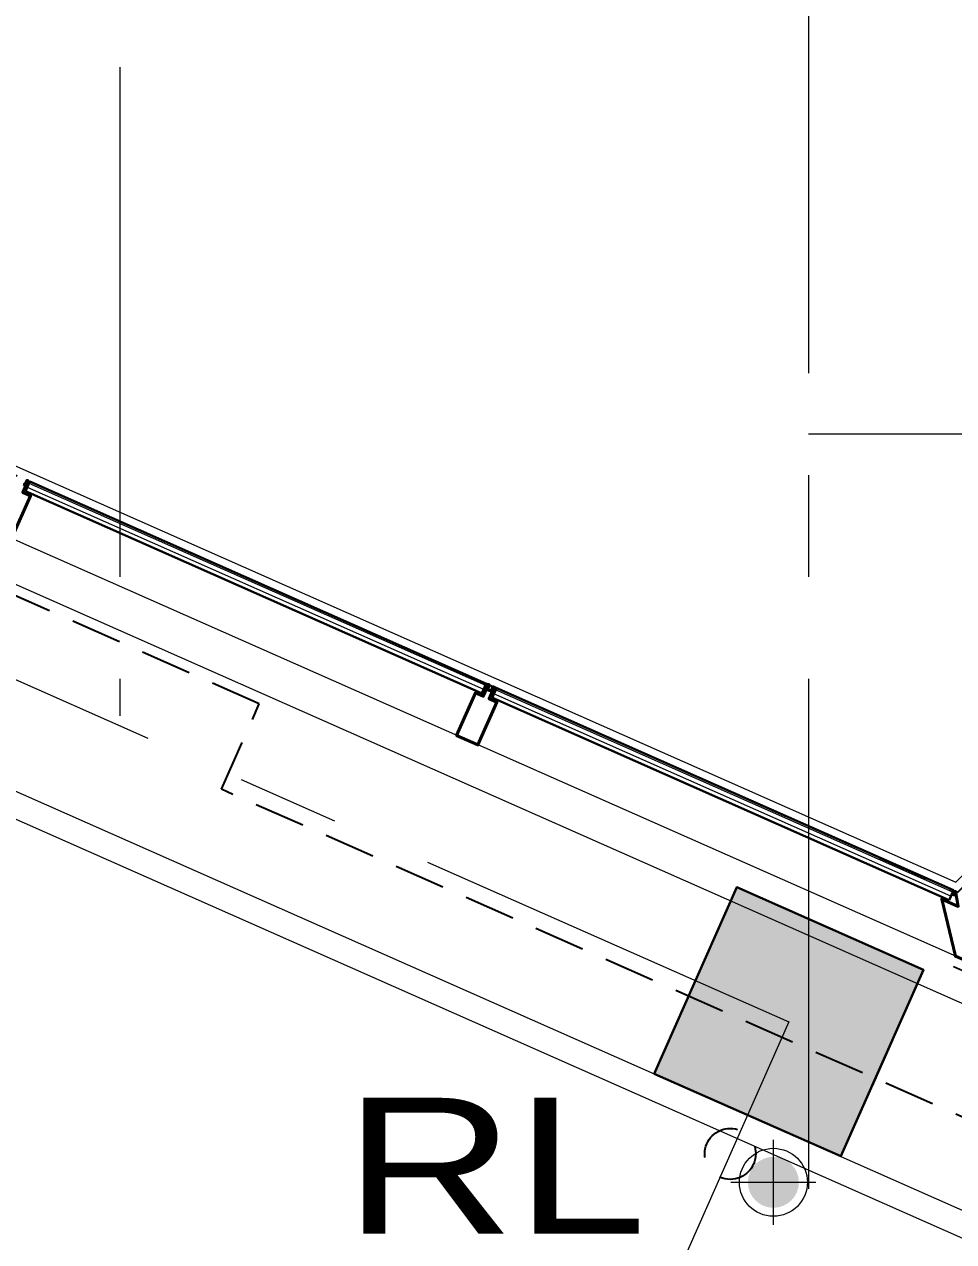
# Model space of a CAD drawing. Header units: inches. Extents: x -26575 to 27, y -11337 to 2257.
# Drawn here: x -24033.3 to -23923.9, y 1279 to 1422.3 of the extents above; entities that cross this region are included whole.
import ezdxf
from ezdxf.enums import TextEntityAlignment as Align

# ---------------------------------------------------------------- set-up
doc = ezdxf.new("R2010")
doc.units = ezdxf.units.IN
doc.header["$LTSCALE"] = 48
doc.header["$MEASUREMENT"] = 0
for name, pattern in [('A106$0$CENTER', [2, 1.25, -0.25, 0.25, -0.25]), ('A112$0$CENTER', [2, 1.25, -0.25, 0.25, -0.25]), ('NB - 12th floor_plan$0$HIDDEN2', [0.1875, 0.125, -0.0625])]:
    doc.linetypes.add(name, pattern=pattern)
for name, color, linetype in [('A106$0$A-ANNO-PATT-1-12', 8, 'Continuous'), ('A106$0$A-ANNO-TEXT', 8, 'Continuous'), ('A106$0$A-CLNG-RAIL', 8, 'Continuous'), ('A106$0$A-FLOR-SLAB', 8, 'Continuous'), ('A106$0$A-FLOR-SLEEVE', 8, 'Continuous'), ('A106$0$A-GLAZ', 8, 'Continuous'), ('A106$0$A-GLAZ-CRNA', 8, 'Continuous'), ('A106$0$A-GRID-GRDP0-15', 8, 'Continuous'), ('A106$0$A-ROOF-LEAD-3-12', 8, 'Continuous'), ('A112$0$A-ANNO-PATT-1-12', 8, 'Continuous'), ('A112$0$A-CLNG-RAIL', 8, 'Continuous'), ('A112$0$A-COLS-COL1-12', 8, 'Continuous'), ('A112$0$A-FLOR-SLAB', 8, 'Continuous'), ('A112$0$A-FLOR-SLEEVE', 8, 'Continuous'), ('A112$0$A-GLAZ', 8, 'Continuous'), ('A112$0$A-GLAZ-CRNA', 8, 'Continuous'), ('A112$0$A-GRID-GRDP0-15', 8, 'Continuous'), ('A112$0$A-ROOF-LEAD-3-12', 8, 'A112$0$CENTER'), ('A612$0$A-CLNG-RAIL', 8, 'Continuous'), ('A612$0$A-CLNG-SFFT', 8, 'Continuous'), ('A612$0$A-COLS-COL1-12', 8, 'Continuous'), ('A612$0$A-FLOR-SLEEVE', 8, 'Continuous'), ('NB - 12th floor_plan$0$STCCOLS1', 1, 'NB - 12th floor_plan$0$HIDDEN2'), ('NB - 12th floor_plan$0$STFIN1', 1, 'NB - 12th floor_plan$0$HIDDEN2'), ('NB - 12th floor_plan$0$STSLABNOTCH', 1, 'NB - 12th floor_plan$0$HIDDEN2'), ('NB - 12th floor_plan$0$STWETSTACK', 1, 'NB - 12th floor_plan$0$HIDDEN2'), ('XREF', 7, 'Continuous')]:
    doc.layers.add(name, color=color, linetype=linetype)
doc.styles.add('A106$0$style-Arial', font='arial.ttf')

# ---------------------------------------------------------------- blocks, each defined once
blk = doc.blocks.new('*D358', base_point=(0, 0))
at = {"layer": 'A106$0$A-FLOR-SLEEVE', "linetype": 'Continuous', "lineweight": 0}
for p, q in [((0, -5), (0, 5)), ((-5, 0), (5, 0))]:
    blk.add_line(p, q, dxfattribs=at)
blk = doc.blocks.new('*U357')
at = {"layer": 'A106$0$A-FLOR-SLEEVE', "linetype": 'Continuous', "lineweight": 13}
blk.add_circle((0, 0), 4, dxfattribs=at)
at = {"layer": 'A106$0$A-FLOR-SLEEVE', "linetype": 'Continuous', "lineweight": 0}
blk.add_blockref('*D358', (0, 0), dxfattribs=at)
blk = doc.blocks.new('A106')
at = {"layer": 'A106$0$A-ROOF-LEAD-3-12', "lineweight": 13}
h = blk.add_hatch(color=256, dxfattribs=at)
edge = h.paths.add_edge_path()
edge.add_arc((-23945.13, 1285.99), 3, 0, 360)
at = {"layer": 'A106$0$A-ANNO-PATT-1-12', "lineweight": 30}
blk.add_solid([(-23959.15, 1298.76), (-23949.44, 1320.71), (-23937.21, 1289.05), (-23927.49, 1311)], dxfattribs=at)
at = {"layer": 'A106$0$A-CLNG-RAIL', "lineweight": 13}
blk.add_3dface([(-23923.94, 1311.35), (-23921.7, 1310.36), (-23921.71, 1310.42), (-23923.92, 1311.39)], dxfattribs=at)
at = {"layer": 'A106$0$A-FLOR-SLAB', "lineweight": 0, "flags": 128}
blk.add_lwpolyline([(-23869.27, 1530.35), (-23869.27, 1357.19), (-23920.88, 1306.15), (-24082.05, 1377.51)], dxfattribs=at)
at = {"layer": 'A106$0$A-GLAZ', "lineweight": 0, "flags": 128}
blk.add_lwpolyline([(-24088.55, 1394.33), (-23923.66, 1321.33), (-23882.02, 1362.51), (-23882.03, 1543.1)], dxfattribs=at)
at = {"layer": 'A106$0$A-GLAZ', "lineweight": 40, "flags": 128}
blk.add_lwpolyline([(-23923.96, 1319.67), (-23923.71, 1320.25), (-23923.38, 1318.47), (-23925.33, 1319.33), (-23923.71, 1312.6), (-23921.92, 1311.81)], dxfattribs=at)
at = {"layer": 'A106$0$A-GLAZ-CRNA', "lineweight": 0}
for p, q in [((-23921.92, 1311.81), (-24084.47, 1383.78)), ((-23979.18, 1344), (-24032.9, 1367.78)), ((-23978.98, 1344.46), (-24032.7, 1368.24)), ((-23924.24, 1319.67), (-23978.04, 1343.49)), ((-23924.03, 1320.13), (-23977.84, 1343.95))]:
    blk.add_line(p, q, dxfattribs=at)
at = {"layer": 'A106$0$A-GLAZ-CRNA', "lineweight": 30}
for p, q in [((-24033.11, 1367.33), (-24032.6, 1368.47)), ((-23978.88, 1344.68), (-24032.6, 1368.47)), ((-23979.39, 1343.54), (-24033.11, 1367.33)), ((-23923.93, 1320.36), (-23977.74, 1344.18)), ((-23924.44, 1319.21), (-23978.24, 1343.04)), ((-23923.93, 1320.36), (-23924.44, 1319.21)), ((-23924.34, 1319.44), (-23923.93, 1320.36))]:
    blk.add_line(p, q, dxfattribs=at)
at = {"layer": 'A106$0$A-GLAZ-CRNA', "lineweight": 40}
for p, q in [((-23979.39, 1343.54), (-23978.88, 1344.68)), ((-23978.24, 1343.04), (-23977.74, 1344.18))]:
    blk.add_line(p, q, dxfattribs=at)
at = {"layer": 'A106$0$A-GLAZ-CRNA', "lineweight": 40, "flags": 128}
for points in [[(-24033.41, 1368.18), (-24033.18, 1368.08), (-24032.94, 1368.62), (-24032.83, 1368.57), (-24033.44, 1367.2), (-24032.52, 1366.79), (-24034.75, 1361.77), (-24036.01, 1362.32)], [(-23978.55, 1343.89), (-23978.78, 1343.99), (-23978.54, 1344.53), (-23978.65, 1344.58), (-23979.26, 1343.21), (-23980.17, 1343.62), (-23982.4, 1338.59), (-23981.14, 1338.03)], [(-23978.55, 1343.89), (-23978.32, 1343.79), (-23978.08, 1344.33), (-23977.97, 1344.28), (-23978.57, 1342.91), (-23977.66, 1342.5), (-23979.89, 1337.47), (-23981.14, 1338.03)]]:
    blk.add_lwpolyline(points, dxfattribs=at)
at = {"layer": 'A106$0$A-GLAZ-CRNA', "lineweight": 30, "extrusion": (0, 0, -1)}
blk.add_arc((24032.66, 1368.63), 0.177, 248.8826, 338.8826, dxfattribs=at)
at = {"layer": 'A106$0$A-GLAZ-CRNA', "lineweight": 40, "extrusion": (0, 0, -1)}
for centre in [(23978.72, 1344.75), (23977.8, 1344.34)]:
    blk.add_arc(centre, 0.177, 248.8826, 338.8826, dxfattribs=at)
at = {"layer": 'A106$0$A-GRID-GRDP0-15', "linetype": 'A106$0$CENTER', "lineweight": 0}
for p, q in [((-24022.03, 2185.24), (-24022.03, 1340.91)), ((-23941.02, 2113.24), (-23941.02, -676.9)), ((-24775.83, 1673.49, 0), (-23943.33, 1304.88, 0)), ((-23941.02, 1374.09), (-20364.93, 1374.09)), ((-23943.33, 1304.88), (-24820.81, -676.9))]:
    blk.add_line(p, q, dxfattribs=at)
at = {"layer": 'A106$0$A-FLOR-SLEEVE', "lineweight": 13}
blk.add_blockref('*U357', (-23945.13, 1285.99), dxfattribs=at)
at = {"layer": 'A106$0$A-ANNO-TEXT', "lineweight": 13, "style": 'A106$0$style-Arial', "width": 1.246875}
blk.add_text('RL', height=16, dxfattribs=at).set_placement((-23995.67, 1295.94), align=Align.TOP_LEFT)
blk = doc.blocks.new('A112')
at = {"layer": 'A112$0$A-ROOF-LEAD-3-12', "lineweight": 13}
h = blk.add_hatch(color=256, dxfattribs=at)
edge = h.paths.add_edge_path()
edge.add_arc((-23945.13, 1285.99), 3, 0, 360)
at = {"layer": 'A112$0$A-ANNO-PATT-1-12', "lineweight": 30}
blk.add_solid([(-23959.15, 1298.76), (-23949.44, 1320.71), (-23937.21, 1289.05), (-23927.49, 1311)], dxfattribs=at)
at = {"layer": 'A112$0$A-CLNG-RAIL', "lineweight": 13}
blk.add_3dface([(-23923.94, 1311.35), (-23921.7, 1310.36), (-23921.71, 1310.42), (-23923.92, 1311.39)], dxfattribs=at)
at = {"layer": 'A112$0$A-COLS-COL1-12', "lineweight": 30}
blk.add_3dface([(-23959.15, 1298.76), (-23937.21, 1289.05), (-23927.49, 1311), (-23949.44, 1320.71)], dxfattribs=at)
at = {"layer": 'A112$0$A-FLOR-SLAB', "lineweight": 0, "flags": 128}
blk.add_lwpolyline([(-23869.27, 1530.35), (-23869.27, 1357.19), (-23920.88, 1306.15), (-24082.05, 1377.51)], dxfattribs=at)
at = {"layer": 'A112$0$A-FLOR-SLEEVE', "lineweight": 0}
for p, q in [((-23945.13, 1280.99), (-23945.13, 1290.99)), ((-23950.13, 1285.99), (-23940.13, 1285.99))]:
    blk.add_line(p, q, dxfattribs=at)
at = {"layer": 'A112$0$A-FLOR-SLEEVE', "lineweight": 13}
blk.add_circle((-23945.13, 1285.99), 4, dxfattribs=at)
at = {"layer": 'A112$0$A-GLAZ', "lineweight": 0, "flags": 128}
blk.add_lwpolyline([(-24088.55, 1394.33), (-23923.66, 1321.33), (-23882.02, 1362.51), (-23882.03, 1543.1)], dxfattribs=at)
at = {"layer": 'A112$0$A-GLAZ', "lineweight": 40, "flags": 128}
blk.add_lwpolyline([(-23923.96, 1319.67), (-23923.71, 1320.25), (-23923.38, 1318.47), (-23925.33, 1319.33), (-23923.71, 1312.6), (-23921.92, 1311.81)], dxfattribs=at)
at = {"layer": 'A112$0$A-GLAZ-CRNA', "lineweight": 0}
for p, q in [((-23921.92, 1311.81), (-24084.47, 1383.78)), ((-23979.18, 1344), (-24032.9, 1367.78)), ((-23978.98, 1344.46), (-24032.7, 1368.24)), ((-23924.24, 1319.67), (-23978.04, 1343.49)), ((-23924.03, 1320.13), (-23977.84, 1343.95))]:
    blk.add_line(p, q, dxfattribs=at)
at = {"layer": 'A112$0$A-GLAZ-CRNA', "lineweight": 30}
for p, q in [((-24033.11, 1367.33), (-24032.6, 1368.47)), ((-23978.88, 1344.68), (-24032.6, 1368.47)), ((-23979.39, 1343.54), (-24033.11, 1367.33)), ((-23923.93, 1320.36), (-23977.74, 1344.18)), ((-23924.44, 1319.21), (-23978.24, 1343.04)), ((-23923.93, 1320.36), (-23924.44, 1319.21)), ((-23924.34, 1319.44), (-23923.93, 1320.36))]:
    blk.add_line(p, q, dxfattribs=at)
at = {"layer": 'A112$0$A-GLAZ-CRNA', "lineweight": 40}
for p, q in [((-23979.39, 1343.54), (-23978.88, 1344.68)), ((-23978.24, 1343.04), (-23977.74, 1344.18))]:
    blk.add_line(p, q, dxfattribs=at)
at = {"layer": 'A112$0$A-GLAZ-CRNA', "lineweight": 40, "flags": 128}
for points in [[(-24033.41, 1368.18), (-24033.18, 1368.08), (-24032.94, 1368.62), (-24032.83, 1368.57), (-24033.44, 1367.2), (-24032.52, 1366.79), (-24034.75, 1361.77), (-24036.01, 1362.32)], [(-23978.55, 1343.89), (-23978.78, 1343.99), (-23978.54, 1344.53), (-23978.65, 1344.58), (-23979.26, 1343.21), (-23980.17, 1343.62), (-23982.4, 1338.59), (-23981.14, 1338.03)], [(-23978.55, 1343.89), (-23978.32, 1343.79), (-23978.08, 1344.33), (-23977.97, 1344.28), (-23978.57, 1342.91), (-23977.66, 1342.5), (-23979.89, 1337.47), (-23981.14, 1338.03)]]:
    blk.add_lwpolyline(points, dxfattribs=at)
at = {"layer": 'A112$0$A-GLAZ-CRNA', "lineweight": 30, "extrusion": (0, 0, -1)}
blk.add_arc((24032.66, 1368.63), 0.177, 248.8826, 338.8826, dxfattribs=at)
at = {"layer": 'A112$0$A-GLAZ-CRNA', "lineweight": 40, "extrusion": (0, 0, -1)}
for centre in [(23978.72, 1344.75), (23977.8, 1344.34)]:
    blk.add_arc(centre, 0.177, 248.8826, 338.8826, dxfattribs=at)
at = {"layer": 'A112$0$A-GRID-GRDP0-15', "linetype": 'A112$0$CENTER', "lineweight": 0}
for p, q in [((-24022.03, 2185.24), (-24022.03, 1340.91)), ((-23941.02, 2113.24), (-23941.02, -676.9)), ((-24775.83, 1673.49, 0), (-23943.33, 1304.88, 0)), ((-23941.02, 1374.09), (-20364.93, 1374.09)), ((-23943.33, 1304.88), (-24820.81, -676.9))]:
    blk.add_line(p, q, dxfattribs=at)
blk = doc.blocks.new('A612')
at = {"layer": 'A612$0$A-CLNG-RAIL', "lineweight": 13}
blk.add_3dface([(-23923.94, 1311.35), (-23921.7, 1310.36), (-23921.71, 1310.42), (-23923.92, 1311.39)], dxfattribs=at)
at = {"layer": 'A612$0$A-CLNG-SFFT', "lineweight": 0, "extrusion": (4.60855e-09, 1.04083e-08, 1), "elevation": 0, "flags": 128}
blk.add_lwpolyline([(-24070.71, 1348.16), (-23916.01, 1279.66), (-23847.02, 1347.9), (-23847.02, 1508.09)], dxfattribs=at)
at = {"layer": 'A612$0$A-CLNG-SFFT', "lineweight": 0, "extrusion": (4.66315e-09, 1.05316e-08, 1), "elevation": 0, "flags": 128}
blk.add_lwpolyline([(-24069.18, 1344.2), (-23915.36, 1276.09), (-23844.02, 1346.65), (-23844.02, 1505.09)], dxfattribs=at)
at = {"layer": 'A612$0$A-COLS-COL1-12', "lineweight": 30}
blk.add_3dface([(-23959.15, 1298.76), (-23937.21, 1289.05), (-23927.49, 1311), (-23949.44, 1320.71)], dxfattribs=at)
at = {"layer": 'A612$0$A-FLOR-SLEEVE', "lineweight": 0}
for p, q in [((-23945.13, 1280.99), (-23945.13, 1290.99)), ((-23950.13, 1285.99), (-23940.13, 1285.99))]:
    blk.add_line(p, q, dxfattribs=at)
at = {"layer": 'A612$0$A-FLOR-SLEEVE', "lineweight": 13}
blk.add_circle((-23945.13, 1285.99), 4, dxfattribs=at)
blk = doc.blocks.new('NB - 12th floor_plan')
at = {"layer": 'NB - 12th floor_plan$0$STCCOLS1', "elevation": 0}
blk.add_lwpolyline([(-23949.44, 1320.71), (-23927.49, 1311), (-23937.21, 1289.05), (-23959.15, 1298.76)], close=True, dxfattribs=at)
at = {"layer": 'NB - 12th floor_plan$0$STFIN1', "elevation": 0}
blk.add_lwpolyline([(-24599.08, 241.31), (-24088.95, 1393.42), (-23923.44, 1320.14), (-23881.02, 1362.09), (-23881.02, 1543.1), (-21060.02, 1543.1), (-21060.02, -18.9), (-22502.02, -18.9)], dxfattribs=at)
at = {"layer": 'NB - 12th floor_plan$0$STSLABNOTCH'}
blk.add_lwpolyline([(-23868.02, 1531.6), (-23868.02, 1434.12), (-23857.02, 1434.12), (-23857.02, 1352.08), (-23918.2, 1291.57), (-24010.07, 1332.25), (-24005.62, 1342.31), (-24083.7, 1376.88)], dxfattribs=at)
at = {"layer": 'NB - 12th floor_plan$0$STWETSTACK'}
blk.add_circle((-23950.21, 1289.34), 3, dxfattribs=at)

msp = doc.modelspace()

# ---------------------------------------------------------------- block references
at = {"layer": 'XREF'}
for name in ['A106', 'A112', 'NB - 12th floor_plan', 'A612']:
    msp.add_blockref(name, (0, 0), dxfattribs=at)

doc.saveas('drawing.dxf')
